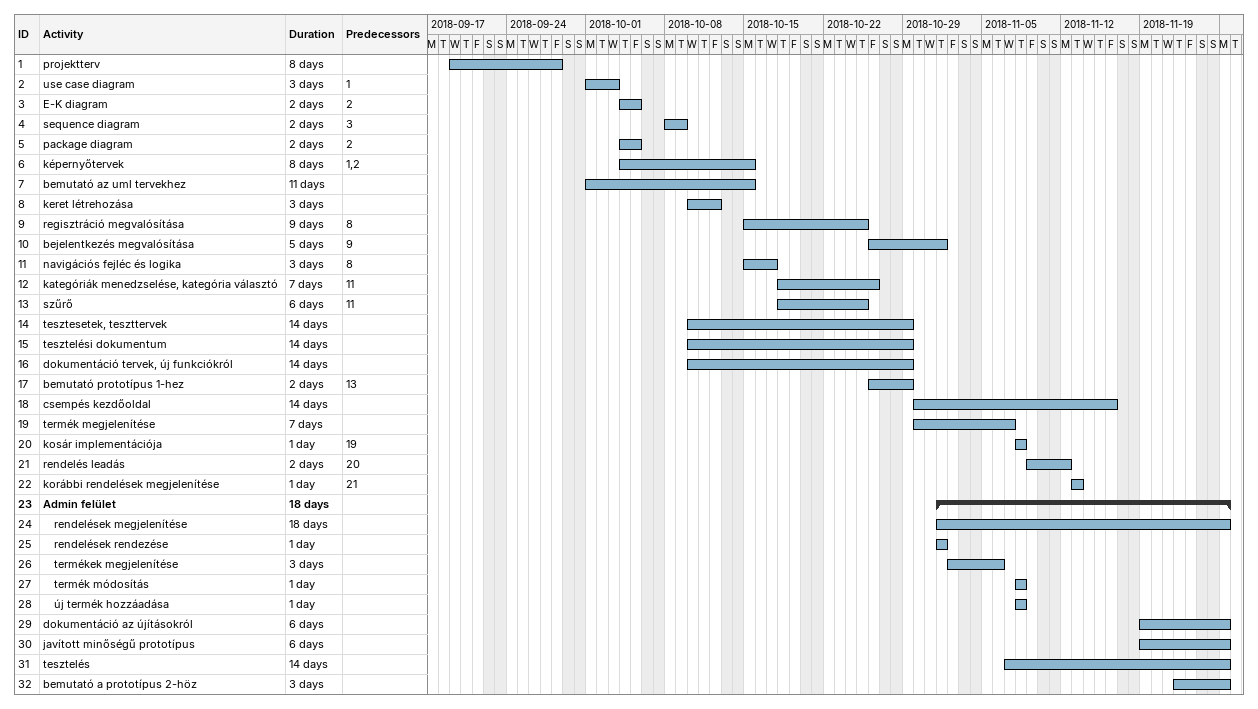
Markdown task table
| ID | Level | Task | Duration | Start | Finish | Predecessors |
|---|---|---|---|---|---|---|
| 1 | 1 | projektterv | 8d | 2018-09-19 | 2018-09-28 |  |
| 2 | 1 | use case diagram | 3d | 2018-10-01 | 2018-10-03 | 1 |
| 3 | 1 | E-K diagram | 2d | 2018-10-04 | 2018-10-05 | 2 |
| 4 | 1 | sequence diagram | 2d | 2018-10-08 | 2018-10-09 | 3 |
| 5 | 1 | package diagram | 2d | 2018-10-04 | 2018-10-05 | 2 |
| 6 | 1 | képernyőtervek | 8d | 2018-10-04 | 2018-10-15 | 1, 2 |
| 7 | 1 | bemutató az uml tervekhez | 11d | 2018-10-01 | 2018-10-15 |  |
| 8 | 1 | keret létrehozása | 3d | 2018-10-10 | 2018-10-12 |  |
| 9 | 1 | regisztráció megvalósítása | 9d | 2018-10-15 | 2018-10-25 | 8 |
| 10 | 1 | bejelentkezés megvalósítása | 5d | 2018-10-26 | 2018-11-01 | 9 |
| 11 | 1 | navigációs fejléc és logika | 3d | 2018-10-15 | 2018-10-17 | 8 |
| 12 | 1 | kategóriák menedzselése, kategória választó | 7d | 2018-10-18 | 2018-10-26 | 11 |
| 13 | 1 | szűrő | 6d | 2018-10-18 | 2018-10-25 | 11 |
| 14 | 1 | tesztesetek, teszttervek | 14d | 2018-10-10 | 2018-10-29 |  |
| 15 | 1 | tesztelési dokumentum | 14d | 2018-10-10 | 2018-10-29 |  |
| 16 | 1 | dokumentáció tervek, új funkciókról | 14d | 2018-10-10 | 2018-10-29 |  |
| 17 | 1 | bemutató prototípus 1-hez | 2d | 2018-10-26 | 2018-10-29 | 13 |
| 18 | 1 | csempés kezdőoldal | 14d | 2018-10-30 | 2018-11-16 |  |
| 19 | 1 | termék megjelenítése | 7d | 2018-10-30 | 2018-11-07 |  |
| 20 | 1 | kosár implementációja | 1d | 2018-11-08 | 2018-11-08 | 19 |
| 21 | 1 | rendelés leadás | 2d | 2018-11-09 | 2018-11-12 | 20 |
| 22 | 1 | korábbi rendelések megjelenítése | 1d | 2018-11-13 | 2018-11-13 | 21 |
| 23 | 1 | **Admin felület** | 18d | 2018-11-01 | 2018-11-26 |  |
| 24 | 2 | rendelések megjelenítése | 18d | 2018-11-01 | 2018-11-26 |  |
| 25 | 2 | rendelések rendezése | 1d | 2018-11-01 | 2018-11-01 |  |
| 26 | 2 | termékek megjelenítése | 3d | 2018-11-02 | 2018-11-06 |  |
| 27 | 2 | termék módosítás | 1d | 2018-11-08 | 2018-11-08 |  |
| 28 | 2 | új termék hozzáadása | 1d | 2018-11-08 | 2018-11-08 |  |
| 29 | 1 | dokumentáció az újításokról | 6d | 2018-11-19 | 2018-11-26 |  |
| 30 | 1 | javított minőségű prototípus | 6d | 2018-11-19 | 2018-11-26 |  |
| 31 | 1 | tesztelés | 14d | 2018-11-07 | 2018-11-26 |  |
| 32 | 1 | bemutató a prototípus 2-höz | 3d | 2018-11-22 | 2018-11-26 |  |
